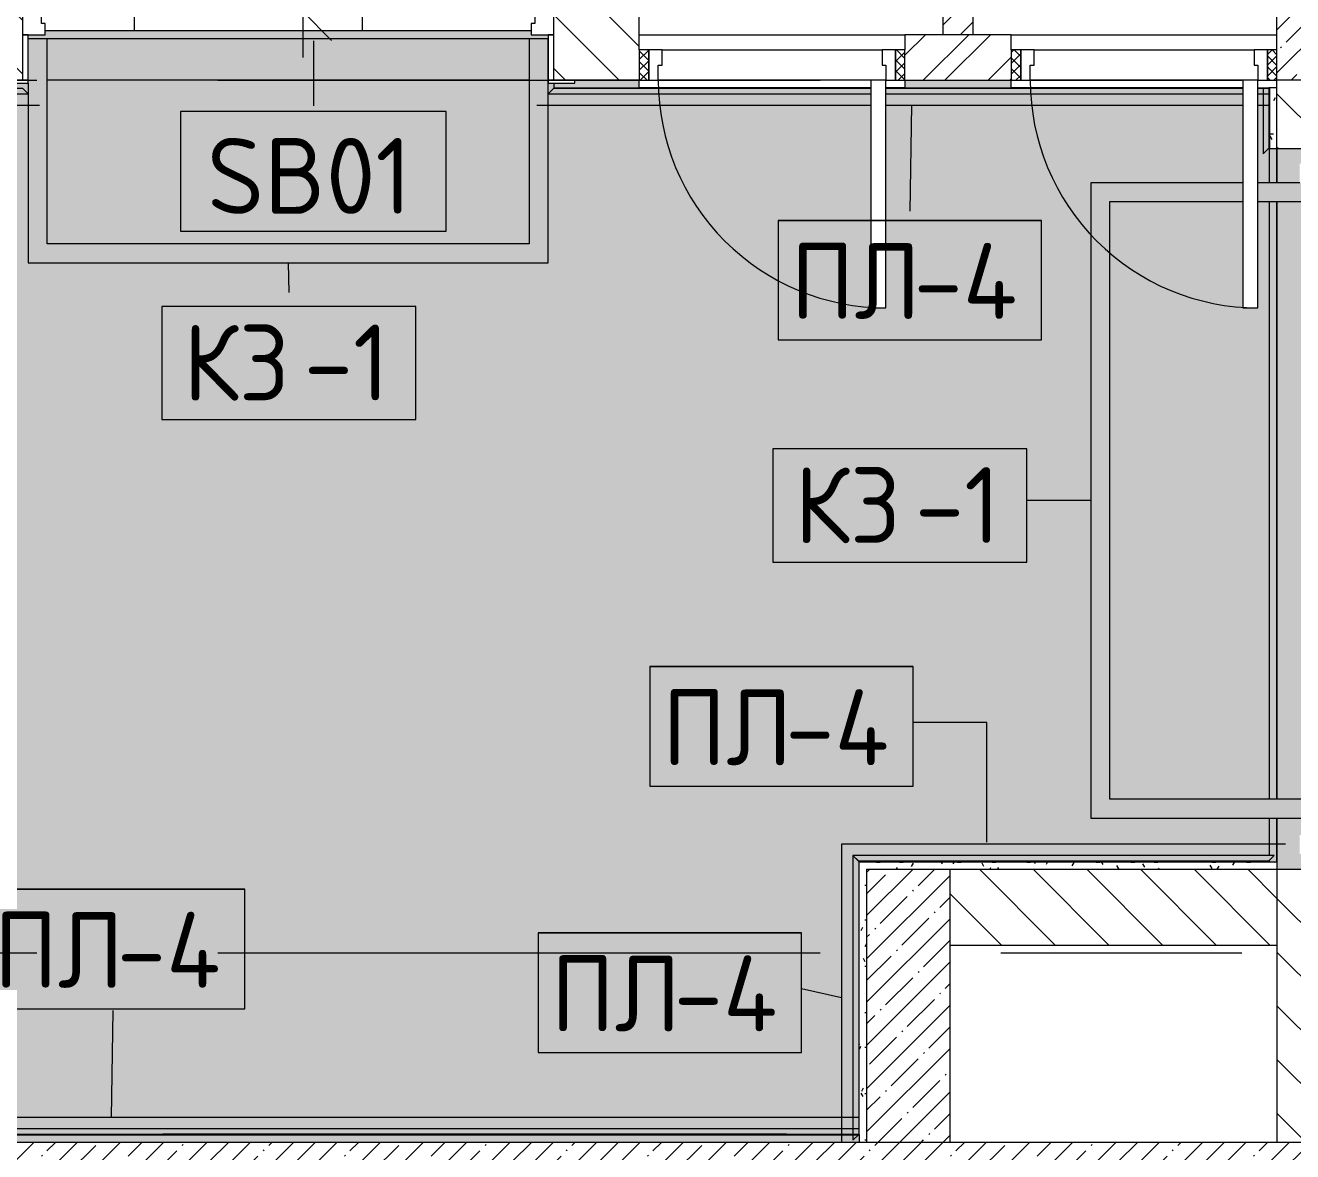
# Model space of a CAD drawing. Header units: millimetres. Extents: x 81773 to 282675, y -8553 to 29000.
# Drawn here: x 95202 to 98541, y 10576 to 13545 of the extents above; entities that cross this region are included whole.
import ezdxf

# ---------------------------------------------------------------- set-up
doc = ezdxf.new("R2010")
doc.units = ezdxf.units.MM
doc.linetypes.add('Осевая', pattern=[3175, 635, -476.25, 1587.5, -476.25])
for name, color, linetype, lineweight in [('A-ANNO-DIMS', 7, 'Continuous', 9), ('A-ANNO-DIMS-100', 7, 'Continuous', 9), ('A-DOOR', 7, 'Continuous', 9), ('A-DOOR-1', 7, 'Continuous', 13), ('A-DOOR-FRAM', 7, 'Continuous', 13), ('A-DOOR-FRAM-1', 7, 'Continuous', 9), ('A-FLOR-HRAL-IDEN', 7, 'Continuous', 9), ('A-FLOR-IDEN', 7, 'Continuous', 9), ('A-FLOR-PATT', 7, 'Continuous', 9), ('A-GENM-IDEN', 7, 'Continuous', 9), ('A-WALL', 7, 'Continuous', 9), ('I-WALL', 7, 'Continuous', 9), ('Ограждение', 7, 'Continuous', 9), ('Оси-2', 7, 'Осевая', 9), ('Поручни', 7, 'Continuous', 9)]:
    doc.layers.add(name, color=color, linetype=linetype, lineweight=lineweight)
for name, color, linetype, lineweight, true_color in [('A-FLOR-1', 7, 'Continuous', 9, 0x787878), ('A-GENM-2', 5, 'Continuous', 9, 0x0000ff), ('A-WALL-1', 9, 'Continuous', 9, 0x808080), ('A-WALL-FNSH-1', 9, 'Continuous', 9, 0x808080), ('I-WALL-2', 9, 'Continuous', 9, 0x808080)]:
    doc.layers.add(name, color=color, linetype=linetype, lineweight=lineweight, true_color=true_color)
doc.styles.add('GOST Common_1', font='GOST_Common.ttf', dxfattribs={"height": 200})
doc.styles.add('ISOCPEUR', font='isocpeur.ttf', dxfattribs={"width": 0.9, "height": 250})
doc.dimstyles.new('ISO-2_5_0_9К_БОЛЬШОЙ_округление', dxfattribs={"dimscale": 304.8, "dimtxt": 248.995294, "dimasz": 0.492126, "dimexe": 0.393701, "dimexo": 0, "dimgap": 0, "dimtad": 1, "dimdec": 0, "dimrnd": 10, "dimzin": 0, "dimdsep": 46, "dimtxsty": 'ISOCPEUR', "dimblk1": 'OBLIQUE', "dimblk2": 'OBLIQUE', "dimsah": 1, "dimcen": 0.09, "dimdle": 0.393701, "dimazin": 0, "dimtfac": 1, "dimtdec": 4, "dimtix": 1, "dimtmove": 0, "dimatfit": 3, "dimfxl": 1, "dimtvp": 1, "dimtolj": 1, "dimtzin": 0, "dimarcsym": 2})
pattern_1 = [(45, (0, 0), (-57.024626, 57.024626), []), (45, (57.025, 0), (-57.024626, 57.024626), [100.806, -20.161, 3.353, -16.808])]
pattern_2 = [(135, (0, 0), (-70.71068, -70.71068), [])]
pattern_3 = [(0, (0, 0), (121.92, 30.48), [10.058, -81.382, 10.058, -81.382, -487.68]), (0, (0, 0), (121.92, 30.48), [-182.88, 10.058, -172.822, 10.058, -81.382, -213.36]), (0, (0, 0), (121.92, 30.48), [-457.2, 10.058, -50.902, 10.058, -142.342]), (120, (45.72, 15.24), (-87.356454, 90.345817), [10.058, -81.382, 10.058, -81.382, -487.68]), (120, (45.72, 15.24), (-87.356454, 90.345817), [-182.88, 10.058, -172.822, 10.058, -81.382, -213.36]), (120, (45.72, 15.24), (-87.356454, 90.345817), [-457.2, 10.058, -50.902, 10.058, -142.342]), (240, (60.96, 76.2), (-34.563546, -120.825817), [10.058, -81.382, 10.058, -81.382, -487.68]), (240, (60.96, 76.2), (-34.563546, -120.825817), [-182.88, 10.058, -172.822, 10.058, -81.382, -213.36]), (240, (60.96, 76.2), (-34.563546, -120.825817), [-457.2, 10.058, -50.902, 10.058, -142.342])]

# ---------------------------------------------------------------- blocks, each defined once
blk = doc.blocks.new('110_Дверь_СКБ_2Ст - Д-3а 1450x2100h_Лестничная клетка из коридора-32352288-План раскладки напольных покрытий 3 этажа в осях 23-33')
at = {"layer": 'A-DOOR'}
for centre, radius, start, end in [((-637.5, 100), 900, 20.5575, 90), ((662.5, 100), 400, 90, 180), ((-637.5, 100), 900, 0, 16.207)]:
    blk.add_arc(centre, radius, start, end, dxfattribs=at)
at = {"layer": 'A-DOOR-1'}
for p, q in [((-637.5, 1000), (-637.5, 100)), ((-587.5, 1000), (-637.5, 1000)), ((-587.5, 100), (-587.5, 1000)), ((662.5, 500), (612.5, 500)), ((612.5, 500), (612.5, 100)), ((662.5, 100), (662.5, 500)), ((-637.5, 100), (-587.5, 100)), ((612.5, 100), (662.5, 100))]:
    blk.add_line(p, q, dxfattribs=at)
at = {"layer": 'A-DOOR-FRAM'}
for p, q in [((-672.5, 108), (-742.5, 108)), ((-742.5, 108), (-742.5, 100)), ((-672.5, 100), (-672.5, 108)), ((767.5, 108), (697.5, 108)), ((697.5, 108), (697.5, 100)), ((767.5, 100), (767.5, 108)), ((-742.5, 100), (-672.5, 100)), ((-637.5, 100), (-687.5, 100)), ((-687.5, 100), (-687.5, 20)), ((-637.5, 50), (-637.5, 100)), ((662.5, 100), (662.5, 50)), ((712.5, 100), (662.5, 100)), ((697.5, 100), (767.5, 100)), ((712.5, 20), (712.5, 100)), ((-627.5, 50), (-637.5, 50)), ((-627.5, 20), (-627.5, 50)), ((662.5, 50), (652.5, 50)), ((652.5, 50), (652.5, 20)), ((-687.5, 20), (-627.5, 20)), ((-672.5, 20), (-687.5, 20)), ((-687.5, 20), (-687.5, -100)), ((-672.5, -100), (-672.5, 20)), ((652.5, 20), (712.5, 20)), ((712.5, 20), (697.5, 20)), ((697.5, 20), (697.5, -100)), ((712.5, -100), (712.5, 20)), ((-672.5, -100), (-742.5, -100)), ((-742.5, -100), (-742.5, -108)), ((-687.5, -100), (-672.5, -100)), ((-672.5, -108), (-672.5, -100)), ((697.5, -100), (712.5, -100)), ((767.5, -100), (697.5, -100)), ((697.5, -100), (697.5, -108)), ((767.5, -108), (767.5, -100)), ((-742.5, -108), (-672.5, -108)), ((697.5, -108), (767.5, -108))]:
    blk.add_line(p, q, dxfattribs=at)
blk = doc.blocks.new('110_Дверь_СКБ_1Ст - д-18 700x2100h_Технический шкаф ЭОМ и СС-V23-План раскладки напольных покрытий 3 этажа в осях 23-33')
at = {"layer": 'A-DOOR'}
h = blk.add_hatch(dxfattribs=at)
h.set_pattern_fill('FP_23', color=256, style=0, pattern_type=2)
h.set_pattern_definition([(135, (1951.41, 124.685), (-14.14214, -14.14214), []), (225, (1951.41, 124.685), (14.14214, -14.14214), [])])
h.paths.add_polyline_path([(362.5, 60), (337.5, 60), (337.5, -20), (362.5, -20)])
at = {"layer": 'A-DOOR-FRAM-1'}
h = blk.add_hatch(dxfattribs=at)
h.set_pattern_fill('FP_24', color=256, style=0, pattern_type=2)
h.set_pattern_definition([(45, (-171.384, 124.685), (-14.1421, 14.1421), []), (135, (-171.384, 124.685), (-14.1421, -14.1421), [])])
h.paths.add_polyline_path([(-312.5, 60), (-337.5, 60), (-337.5, -20), (-312.5, -20)])
at = {"layer": 'A-DOOR'}
blk.add_arc((-287.5, 60), 600, 360, 90, dxfattribs=at)
at = {"layer": 'A-DOOR-1'}
for p, q in [((-287.5, 660), (-287.5, 60)), ((-247.5, 660), (-287.5, 660)), ((-247.5, 60), (-247.5, 660)), ((-287.5, 60), (-247.5, 60))]:
    blk.add_line(p, q, dxfattribs=at)
at = {"layer": 'A-DOOR-FRAM'}
for p, q in [((-312.5, 60), (-337.5, 60)), ((-337.5, 60), (-337.5, -20)), ((-287.5, 60), (-312.5, 60)), ((-312.5, 60), (-312.5, -20)), ((-312.5, -20), (-312.5, 60)), ((-287.5, 20), (-287.5, 60)), ((312.5, 60), (312.5, 20)), ((337.5, 60), (312.5, 60)), ((337.5, -20), (337.5, 60)), ((362.5, 60), (337.5, 60)), ((337.5, 60), (337.5, -20)), ((362.5, -20), (362.5, 60)), ((-277.5, 20), (-287.5, 20)), ((-277.5, -20), (-277.5, 20)), ((312.5, 20), (302.5, 20)), ((302.5, 20), (302.5, -20)), ((-337.5, -20), (-312.5, -20)), ((-312.5, -20), (-277.5, -20)), ((302.5, -20), (337.5, -20)), ((337.5, -20), (362.5, -20))]:
    blk.add_line(p, q, dxfattribs=at)
at = {"layer": 'A-DOOR-FRAM-1'}
for p, q in [((-247.5, 60), (312.5, 60)), ((302.5, -20), (-277.5, -20))]:
    blk.add_line(p, q, dxfattribs=at)
blk = doc.blocks.new('Плинтус - Плинтус светлый _сад_-33488247-План раскладки напольных покрытий 3 этажа в осях 23-33')
at = {"layer": 'A-GENM-2'}
blk.add_hatch(color=256, dxfattribs=at).paths.add_polyline_path([(238.8, -15), (755, -15), (740, 0), (0, 0), (-15, -15)])
for p, q in [((0, 0), (-15, -15)), ((-15, -15), (755, -15)), ((0, 0), (740, 0)), ((755, -15), (740, 0)), ((-15.3, -45), (785, -45))]:
    blk.add_line(p, q, dxfattribs=at)
blk = doc.blocks.new('Плинтус - Плинтус светлый _сад_-33488243-План раскладки напольных покрытий 3 этажа в осях 23-33')
at = {"layer": 'A-GENM-2'}
h = blk.add_hatch(color=256, dxfattribs=at)
h.paths.add_polyline_path([(1815, -15), (1815, 0), (875, 0), (875, -15), (1281.9, -15)])
h.paths.add_polyline_path([(1885, -15), (1884, 0), (1855, 0), (1855, -15)])
h.paths.add_polyline_path([(-15, -15), (835, -15), (835, 0), (0, 0)])
for p, q in [((0, 0), (-15, -15)), ((-15, -15), (835, -15)), ((0, 0), (835, 0)), ((875, 0), (1815, 0)), ((875, -15), (1815, -15)), ((1855, 0), (1884, 0)), ((1855, -15), (1885, -15)), ((-45, -45), (835, -45)), ((875, -45), (1815, -45)), ((1855, -45), (1885, -45))]:
    blk.add_line(p, q, dxfattribs=at)
blk = doc.blocks.new('Плинтус - Плинтус светлый _сад_-33488245-План раскладки напольных покрытий 3 этажа в осях 23-33')
at = {"layer": 'A-GENM-2'}
blk.add_hatch(color=256, dxfattribs=at).paths.add_polyline_path([(172.8, -15), (157.8, 0), (-1, -1), (-1, -15)])
for p, q in [((-1, -15), (172.8, -15)), ((0, 0), (157.8, 0)), ((172.8, -15), (157.8, 0))]:
    blk.add_line(p, q, dxfattribs=at)
blk = doc.blocks.new('Плинтус - Плинтус светлый _сад_-33412401-План раскладки напольных покрытий 3 этажа в осях 23-33')
at = {"layer": 'A-GENM-2'}
blk.add_hatch(color=256, dxfattribs=at).paths.add_polyline_path([(735, -15), (720, 0), (0, 0), (-15, -15), (434.2, -15)])
for p, q in [((0, 0), (-15, -15)), ((-15, -15), (735, -15)), ((0, 0), (720, 0)), ((735, -15), (720, 0)), ((-45, -45), (741, -45))]:
    blk.add_line(p, q, dxfattribs=at)
blk = doc.blocks.new('Плинтус - Плинтус светлый _сад_-33488238-План раскладки напольных покрытий 3 этажа в осях 23-33')
at = {"layer": 'A-GENM-2'}
blk.add_hatch(color=256, dxfattribs=at).paths.add_polyline_path([(0, 0), (-1, -1), (-1, -15), (3953, -15), (3938, 0), (157.7, 0)])
for p, q in [((-1, -15), (3953, -15)), ((0, 0), (3938, 0)), ((3953, -15), (3938, 0)), ((-1, -45), (3983, -45))]:
    blk.add_line(p, q, dxfattribs=at)
blk = doc.blocks.new('Ограждение - Ограждение-32882318-План раскладки напольных покрытий 3 этажа в осях 23-33')
at = {"layer": 'Ограждение'}
blk.add_hatch(color=256, dxfattribs=at).paths.add_polyline_path([(96580, 13510), (96580, 13520), (96535, 13520), (96535, 13530), (95255, 13530), (95255, 13520), (95210, 13520), (95210, 13510), (96545, 13510)])
at = {"layer": 'Поручни'}
for p, q in [((96535, 13530), (95255, 13530)), ((95210, 13510), (96580, 13510))]:
    blk.add_line(p, q, dxfattribs=at)
blk = doc.blocks.new('Плинтус - Плинтус светлый _сад_-33488241-План раскладки напольных покрытий 3 этажа в осях 23-33')
at = {"layer": 'A-GENM-2'}
blk.add_hatch(color=256, dxfattribs=at).paths.add_polyline_path([(0, 0), (-15, -15), (1095, -15), (1080, 0)])
for p, q in [((0, 0), (-15, -15)), ((-15, -15), (1095, -15)), ((0, 0), (1080, 0)), ((1095, -15), (1080, 0)), ((-45, -45), (1125, -45))]:
    blk.add_line(p, q, dxfattribs=at)
blk = doc.blocks.new('DIMBLOCK17-План раскладки напольных покрытий 3 этажа в осях 23-33')
at = {"layer": 'A-ANNO-DIMS-100', "lineweight": 20}
for p, q in [((95934.4, 14180), (95859.4, 14255)), ((95934.4, 14180), (96009.4, 14105)), ((95934.4, 13580), (95859.4, 13655)), ((95934.4, 13580), (96009.4, 13505))]:
    blk.add_line(p, q, dxfattribs=at)
at = {"layer": 'A-ANNO-DIMS-100'}
for p, q in [((95828.3, 14180), (96054.4, 14180)), ((95934.4, 14180), (95828.3, 14180)), ((95934.4, 13460), (95934.4, 14180)), ((95828.3, 13580), (96054.4, 13580)), ((95934.4, 13580), (95828.3, 13580))]:
    blk.add_line(p, q, dxfattribs=at)
at = {"layer": 'A-ANNO-DIMS-100', "color": 0, "insert": (95607.8, 13643), "char_height": 250, "width": 568.858, "attachment_point": 1, "rotation": 90, "line_spacing_factor": 1.149209, "style": 'ISOCPEUR'}
blk.add_mtext('600', dxfattribs=at)
blk = doc.blocks.new('_Oblique')
at = {"color": 0, "linetype": 'ByBlock', "lineweight": -2}
blk.add_line((-0.5, -0.5), (0.5, 0.5), dxfattribs=at)
blk = doc.blocks.new('Mark Reiling - Mark Reiling-26174330-План раскладки напольных покрытий 3 этажа в осях 23-33')
at = {"layer": 'A-GENM-IDEN'}
for p, q in [((-3.47, 1.49), (-3.47, -1.663)), ((-3.47, 1.49), (3.47, 1.49)), ((3.47, 1.49), (-3.47, 1.49)), ((-3.47, 1.49), (-3.47, -1.663)), ((3.47, -1.663), (3.47, 1.49)), ((3.47, -1.663), (3.47, 1.49)), ((-3.47, -1.663), (3.47, -1.663)), ((-3.47, -1.663), (3.47, -1.663))]:
    blk.add_line(p, q, dxfattribs=at)
blk = doc.blocks.new('М_перекрытий_ЭП - Типоразмер-25383776-План раскладки напольных покрытий 3 этажа в осях 23-33')
at = {"layer": 'A-FLOR-IDEN'}
for p, q in [((3.352, 1.578), (-3.336, 1.578)), ((-3.336, 1.578), (-3.336, -1.406)), ((3.352, -1.406), (3.352, 1.578)), ((-3.336, -1.406), (3.352, -1.406))]:
    blk.add_line(p, q, dxfattribs=at)
blk = doc.blocks.new('М_ограждение1 - Типоразмер-32868623-План раскладки напольных покрытий 3 этажа в осях 23-33')
at = {"layer": 'A-FLOR-HRAL-IDEN'}
for p, q in [((3.352, 1.797), (-3.648, 1.797)), ((-3.648, 1.797), (-3.648, -1.359)), ((3.352, -1.359), (3.352, 1.797)), ((-3.648, -1.359), (3.352, -1.359))]:
    blk.add_line(p, q, dxfattribs=at)

msp = doc.modelspace()

# ---------------------------------------------------------------- hatches: boundary and pattern name
at = {"layer": 'A-FLOR-PATT'}
h = msp.add_hatch(dxfattribs=at)
h.set_pattern_fill('FP_40', color=256, style=0, pattern_type=2)
h.set_pattern_definition([(0, (96690, 14780), (0, 600), []), (90, (96690, 14780), (-600, 4e-14), [])])
h.paths.add_polyline_path([(96477.6, 13530), (96535, 13530), (96535, 13550), (96545, 13550), (96545, 13598.4), (96477.6, 13598.4), (96477.6, 13895.6), (96422.2, 13877), (96369, 13846.2), (96327, 13810.2), (96290.6, 13764.5), (96263.7, 13712.6), (96247.1, 13656.6), (96241.5, 13598.4), (96151.5, 13598.4), (96145.5, 13702.2), (96126.2, 13809.5), (96111.4, 13859.8), (96090, 13780), (96053.8, 13915.2), (96093.6, 13915.2), (96057.6, 13999.8), (96006.3, 14090.1), (95944.9, 14174), (95874.3, 14250.2), (95795.5, 14317.9), (95709.4, 14376.1), (95617.2, 14424), (95520.1, 14461.1), (95419.4, 14486.7), (95316.5, 14500.7), (95316.5, 13598.4), (95245, 13598.4), (95245, 13550), (95255, 13550), (95255, 13530), (96474.7, 13530)])
h.paths.add_polyline_path([(95210, 13600), (95226.5, 13600), (95226.5, 14593.2), (95331.2, 14589.8), (95435, 14575.4), (95536.7, 14550.2), (95635.2, 14514.4), (95729.4, 14468.4), (95818.2, 14412.8), (95900.7, 14348.1), (95975.9, 14275.2), (96043, 14194.7), (96101.3, 14107.6), (96150.1, 14014.9), (96188.9, 13917.6), (96217.2, 13816.7), (96263.7, 13873.6), (96310.9, 13915.5), (96371.4, 13952.3), (96432.5, 13976.6), (96495, 13990.6), (96495, 14000), (96545, 14000), (96545, 13992.1), (96567.6, 13992.9), (96567.6, 13600), (96580, 13600), (96580, 13608), (96595, 13608), (96595, 13620), (96720, 13621), (96720, 14140), (98480, 14141), (98479, 15590), (94820, 15589), (94821, 13620), (95195, 13620), (95195, 13608), (95210, 13608)])
h.paths.add_polyline_path([(94821, 13621), (94821.3, 15589), (98479, 15587.9), (98479, 14141), (96719, 14140), (96719, 13621), (96619, 13621), (96619, 13636), (96704, 13636), (96704, 14156), (98464, 14156), (98464, 15574), (94836, 15574), (94836, 13636), (95161, 13636), (95161, 13621), (94821.1, 13621)])
h.paths.add_polyline_path([(96354.8, 14143.8), (96354.8, 14216.2), (96490, 14180), (96477.6, 14176.7)])
h.paths.add_polyline_path([(95825.2, 14143.8), (95690, 14180), (95825.2, 14216.2)])
h.paths.add_polyline_path([(96090, 14444.8), (96053.8, 14444.8), (96090, 14580), (96126.2, 14444.8)])
h = msp.add_hatch(color=256, dxfattribs=at)
h.paths.add_polyline_path([(121174, 10840), (121189, 10825), (121190, 10825), (121202, 10825), (121202, 10840), (121189, 10840)])
h.paths.add_polyline_path([(89198.7, 10420), (89199, 10420), (89199, 10600), (89203.5, 10600), (89203.5, 10620), (89360, 10620), (89360, 10600), (89930, 10600), (89930, 10608), (90000, 10608), (90000, 10600), (90015, 10600), (90015, 11594.8), (90119.7, 11591.4), (90223.5, 11577), (90325.2, 11551.7), (90423.7, 11515.9), (90517.9, 11470), (90606.7, 11414.4), (90689.2, 11349.7), (90764.4, 11276.7), (90831.5, 11196.3), (90889.8, 11109.2), (90938.6, 11016.5), (90977.4, 10919.1), (91005.8, 10818.2), (91052.2, 10875.2), (91099.4, 10917), (91159.9, 10953.8), (91221, 10978.2), (91285, 10992.2), (91285, 11000), (91335, 11000), (91335, 10993.7), (91356.2, 10994.4), (91356.2, 10600), (91370, 10600), (91370, 10608), (91440, 10608), (91440, 10600), (92480, 10600), (92480, 10608), (92510, 10608), (92510, 10610), (93460, 10610), (93460, 10608), (93490, 10608), (93490, 10600), (97399, 10600), (97398, 10621), (97383, 10606), (97383, 10621), (93460, 10621), (93445, 10636), (97383, 10636), (97383, 11356), (98492.9, 11356), (98477.9, 11341), (97398, 11340), (97399, 11340), (98500, 11340), (98500, 11320), (98563, 11320), (98563, 11360), (98560, 11360), (98560, 11410), (98600, 11410), (98600, 11360), (98620, 11360), (98620, 11370), (98720, 11370), (98721, 11356), (100845, 11356), (100845, 10636), (103660, 10636), (103645, 10621), (103645, 10620), (103645, 10608), (103685, 10608), (103685, 10600), (103697.2, 10600), (103697.2, 10994.4), (103770, 10991.2), (103832.4, 10978.2), (103895.8, 10952.9), (103954, 10917), (104005.1, 10871.7), (104047.6, 10818.2), (104076, 10919.1), (104114.8, 11016.5), (104163.6, 11109.2), (104221.9, 11196.3), (104289, 11276.7), (104364.2, 11349.7), (104446.7, 11414.4), (104535.5, 11470), (104629.7, 11515.9), (104728.2, 11551.7), (104829.9, 11577), (104933.7, 11591.4), (105038.4, 11594.8), (105038.4, 10600), (105055, 10600), (105055, 10608), (105095, 10608), (105095, 10620), (107705, 10620), (107705, 10608), (107720, 10608), (107720, 10600), (107732.2, 10600), (107732.2, 10994.4), (107755, 10994.4), (107755, 11000), (107805, 11000), (107805, 10991.2), (107867.4, 10978.2), (107930.8, 10952.9), (107989, 10917), (108040.1, 10871.7), (108082.6, 10818.2), (108111, 10919.1), (108149.8, 11016.5), (108198.6, 11109.2), (108256.9, 11196.3), (108324, 11276.7), (108399.2, 11349.7), (108481.7, 11414.4), (108570.5, 11470), (108664.7, 11515.9), (108763.2, 11551.7), (108864.9, 11577), (108968.7, 11591.4), (109073.4, 11594.8), (109073.4, 10600), (109090, 10600), (109090, 10608), (109105, 10608), (109105, 10620), (110230, 10620), (110230, 10618), (111180, 10618), (111180, 10620), (111180, 10621), (111165, 10636), (121174, 10636), (121174, 10840), (120610, 10840), (120610, 12197.6), (121210, 12197.6), (121210, 12147.6), (120660, 12147.6), (120660, 10890), (121210, 10890), (121210, 10840), (121350, 10840), (121350, 10885), (121380, 10885), (121380, 10875), (121420.3, 10875), (121420.3, 12175), (121380, 12175), (121380, 12165), (121350, 12165), (121350, 12210), (121202, 12210), (121202, 12225), (121190, 12225), (121189, 12225), (121174, 12210), (121174, 12414), (120344, 12414), (120344, 13364), (118915.4, 13364), (118930.4, 13379), (118930.4, 13380), (118930.4, 13392), (118890.4, 13392), (118890.4, 13400), (118872.4, 13400), (118872.4, 13005.6), (118804.2, 13007.8), (118737.3, 13021.8), (118673.8, 13047.1), (118615.7, 13083), (118564.6, 13128.3), (118522, 13181.8), (118493.7, 13080.9), (118454.9, 12983.5), (118406.1, 12890.8), (118347.8, 12803.7), (118280.7, 12723.3), (118205.5, 12650.3), (118123, 12585.6), (118034.2, 12530), (117940, 12484.1), (117841.5, 12448.3), (117739.8, 12423), (117636, 12408.6), (117531.3, 12405.2), (117531.3, 13400), (117520.4, 13400), (117520.4, 13392), (117480.4, 13392), (117480.4, 13380), (109770, 13380), (109770, 13392), (109730, 13392), (109730, 13400), (109715.4, 13400), (109715.4, 12405.2), (109610.7, 12408.6), (109506.9, 12423), (109405.2, 12448.3), (109306.7, 12484.1), (109212.5, 12530), (109123.7, 12585.6), (109041.2, 12650.3), (108966, 12723.3), (108898.9, 12803.7), (108840.6, 12890.8), (108791.8, 12983.5), (108753, 13080.9), (108724.6, 13181.8), (108678.2, 13124.8), (108631, 13083), (108570.5, 13046.2), (108509.4, 13021.8), (108442.5, 13007.8), (108374.2, 13005.6), (108374.2, 13400), (108360, 13400), (108360, 13392), (108320, 13392), (108320, 13380), (103000, 13380), (103000, 13392), (102960, 13392), (102960, 13400), (102945.4, 13400), (102945.4, 12405.2), (102840.7, 12408.6), (102736.9, 12423), (102635.2, 12448.3), (102536.7, 12484.1), (102442.5, 12530), (102353.7, 12585.6), (102271.2, 12650.3), (102196, 12723.3), (102128.9, 12803.7), (102070.6, 12890.8), (102021.8, 12983.5), (101983, 13080.9), (101954.6, 13181.8), (101908.2, 13124.8), (101861, 13083), (101800.5, 13046.2), (101739.4, 13021.8), (101672.5, 13007.8), (101604.2, 13005.6), (101604.2, 13400), (101590, 13400), (101590, 13392), (101550, 13392), (101550, 13380), (100600, 13380), (100600, 13392), (100560, 13392), (100560, 13540), (100540, 13540), (100540, 13580), (100550, 13580), (100550, 13590.2), (99700, 13590.2), (99700, 13580), (99710, 13580), (99710, 13540), (99690, 13540), (99690, 13392), (99650, 13392), (99650, 13380), (99650, 13379), (99665, 13364), (98736, 13364), (98736, 13206.2), (98721, 13221.2), (98720, 13170), (99504.1, 13170), (99502.5, 13063.3), (99488.4, 12957.4), (99461.9, 12854), (99423.4, 12754.5), (99373.4, 12660.1), (99312.7, 12572.3), (99242.1, 12492.2), (99162.5, 12421.1), (99075.1, 12359.8), (98977.8, 12307.9), (98881.8, 12270), (98981.1, 12230.6), (99075.1, 12179.8), (99153.9, 12125.7), (99231.8, 12058), (99301.4, 11981.9), (99363.3, 11896), (99412.5, 11808.6), (99452.6, 11713.5), (99481.6, 11614.6), (99499.1, 11513), (99505, 11410), (98676, 11410), (98676, 11455), (98010, 11455), (98010, 13130), (98410, 13130), (98410, 13364), (97470, 13364), (97470, 12800), (97430, 12800), (97430, 13364), (96580, 13364), (96595, 13379), (96595, 13380), (96595, 13392), (96580, 13392), (96579.9, 12918.4), (95209.9, 12918.4), (95209.9, 13364), (94440, 13364), (94455, 13379), (95195, 13379), (95209.9, 13364.1), (95209.9, 13392), (95195, 13392), (95195, 13380), (94455, 13380), (94455, 13392), (94440, 13392), (94439.7, 13540), (94395, 13540), (94395, 13570), (94405, 13570), (94405, 13610), (93105, 13610), (93105, 13570), (93115, 13570), (93115, 13540), (93119.7, 13539.6), (93119.7, 12989.6), (94389.7, 12989.6), (94389.7, 13539.6), (94439.7, 13539.6), (94439.7, 12939.6), (93069.7, 12939.6), (93069.7, 13364), (92237.5, 13364), (92233.6, 13296.3), (92216.3, 13195.9), (92187.8, 13098.2), (92147.3, 13002.7), (92098.4, 12915.7), (92038.8, 12833.2), (91970.2, 12758), (91893.5, 12691.1), (91809.7, 12633.3), (91719.8, 12585.4), (91625.1, 12548), (91526.8, 12521.7), (91426.2, 12506.6), (91324.4, 12503.1), (91324.4, 13392), (91300, 13392), (91300, 13380), (90400, 13380), (90400, 13392), (90389, 13391), (90383.6, 13296.3), (90366.3, 13195.9), (90337.8, 13098.2), (90298.3, 13004.4), (90248.4, 12915.7), (90188.8, 12833.2), (90120.2, 12758), (90043.5, 12691.1), (89959.7, 12633.3), (89869.8, 12585.4), (89775.1, 12548), (89676.8, 12521.7), (89576.2, 12506.6), (89474.4, 12503.1), (89474.4, 13392), (89450, 13392), (89450, 13380), (89450, 13379), (89465, 13364), (87590, 13364), (87590, 12800), (87550, 12800), (87550, 13364), (86708.4, 13364), (86708.4, 12800), (86668.4, 12800), (86668.4, 13364), (86052.9, 13364), (86049.2, 13298.4), (86031.9, 13198.1), (86003.4, 13100.4), (85963.9, 13006.5), (85914, 12917.8), (85854.4, 12835.3), (85781.1, 12756.1), (85709, 12693.2), (85625.2, 12635.4), (85535.4, 12587.5), (85440.7, 12550.2), (85342.4, 12523.8), (85241.7, 12508.7), (85140, 12505.2), (85140, 13364), (85006, 13364), (85006, 10424), (84991, 10439), (84990, 10620), (84970.7, 10620), (84970.7, 10420), (89183.7, 10420), (89183.7, 10622.3), (89170, 10636), (89183.7, 10636), (89183.7, 10642.8), (89190.5, 10636), (90000, 10636), (89985, 10621), (89198.7, 10621), (89198.7, 10427.8), (89190.9, 10420)])
h.paths.add_polyline_path([(91266.2, 10600), (91266.2, 10897.1), (91210.8, 10878.6), (91157.6, 10847.7), (91115.5, 10811.8), (91079.2, 10766), (91052.2, 10714.2), (91035.6, 10658.2), (91030, 10600), (91192.4, 10600)])
h.paths.add_polyline_path([(90237.5, 10600), (90940, 10600), (90934, 10703.7), (90916.2, 10806.1), (90886.4, 10906.8), (90846.1, 11001.4), (90794.8, 11091.7), (90733.4, 11175.5), (90662.8, 11251.8), (90584, 11319.5), (90497.9, 11377.6), (90405.7, 11425.6), (90308.7, 11462.6), (90208, 11488.3), (90105, 11502.3), (90105, 10600)])
h.paths.add_polyline_path([(108983.4, 10600), (108983.4, 11502.3), (108880.4, 11488.3), (108779.8, 11462.6), (108682.7, 11425.6), (108590.5, 11377.6), (108504.4, 11319.5), (108425.6, 11251.8), (108355, 11175.5), (108293.6, 11091.7), (108242.3, 11001.4), (108201.6, 10905.7), (108172.2, 10806.1), (108154.4, 10703.7), (108148.4, 10600), (108699.5, 10600)])
h.paths.add_polyline_path([(107972.9, 10600), (108058.4, 10600), (108052.8, 10658.2), (108036.2, 10714.2), (108009.3, 10766), (107972.9, 10811.8), (107928.5, 10849.7), (107877.6, 10878.6), (107822.2, 10897.1), (107822.2, 10600), (107940.5, 10600)])
h.paths.add_polyline_path([(104879.8, 10600), (104948.4, 10600), (104948.4, 11502.3), (104845.4, 11488.3), (104744.8, 11462.6), (104647.7, 11425.6), (104555.5, 11377.6), (104469.4, 11319.5), (104390.6, 11251.8), (104320, 11175.5), (104258.6, 11091.7), (104207.3, 11001.4), (104166.6, 10905.7), (104137.2, 10806.1), (104119.4, 10703.7), (104113.4, 10600), (104243.1, 10600)])
h.paths.add_polyline_path([(104017.8, 10600), (104023.4, 10600), (104017.8, 10658.2), (104001.2, 10714.2), (103974.3, 10766), (103937.9, 10811.8), (103893.5, 10849.7), (103842.6, 10878.6), (103787.2, 10897.1), (103787.2, 10600), (104001.2, 10600)])
h.paths.add_polyline_path([(100829, 10620), (100830, 10621), (100829, 10621)])
h.paths.add_polyline_path([(110230, 10621), (109105, 10621), (109090, 10636), (110245, 10636)])
h.paths.add_polyline_path([(107426.3, 10621), (105095, 10621), (105080, 10636), (107695, 10636), (107680, 10621)])
h.paths.add_polyline_path([(91930, 10621), (91385, 10621), (91370, 10636), (92524, 10635), (92510, 10621), (91950, 10621)])
h.paths.add_polyline_path([(100829, 10636), (100830, 10636), (100829, 11341), (100829, 11340), (100829, 10906.8)])
h.paths.add_polyline_path([(98580, 11320), (98620, 11320), (98620, 11330), (98580, 11330)])
h.paths.add_polyline_path([(98676, 11500), (99410, 11500), (99392.7, 11599.3), (99363.3, 11695.8), (99322.1, 11787.8), (99269.9, 11874.1), (99207.5, 11953.3), (99135.8, 12024.2), (99055.8, 12085.6), (98968.9, 12136.7), (98876.3, 12176.7), (98774.6, 12205.8), (98680, 12221.1), (98680, 12318.9), (98779.5, 12335.3), (98866.8, 12359.9), (98955.3, 12396.5), (99038.9, 12443.3), (99116.4, 12499.5), (99186.8, 12564.4), (99249.1, 12637.2), (99302.5, 12716.8), (99346.1, 12802), (99379.4, 12891.8), (99402, 12984.9), (99413.5, 13080), (98450, 13080), (98450, 12800), (98410, 12800), (98410, 13080), (98060, 13080), (98060, 11505), (98676, 11505)])
h.paths.add_polyline_path([(121190, 12428), (121189, 12430), (121189, 12429)])
h.paths.add_polyline_path([(120360.5, 12429), (120360, 12430), (120360.5, 12429)])
h.paths.add_polyline_path([(109625.4, 12497.7), (109625.4, 13400), (108790.4, 13400), (108796.4, 13296.3), (108814.2, 13193.9), (108843.6, 13094.3), (108884.3, 12998.6), (108935.6, 12908.3), (108997, 12824.5), (109067.6, 12748.2), (109146.4, 12680.5), (109232.5, 12622.4), (109324.7, 12574.4), (109421.7, 12537.4), (109522.4, 12511.7), (109610.7, 12499.7)])
h.paths.add_polyline_path([(117621.3, 12497.7), (117724.3, 12511.7), (117824.9, 12537.4), (117922, 12574.4), (118014.2, 12622.4), (118100.3, 12680.5), (118179.1, 12748.2), (118249.7, 12824.5), (118311.1, 12908.3), (118362.4, 12998.6), (118405.6, 13102.9), (118432.7, 13195), (118450.3, 13296.3), (118456.3, 13400), (117621.3, 13400), (117621.3, 12511.7)])
h.paths.add_polyline_path([(102855.4, 12497.7), (102855.4, 13400), (102020.4, 13400), (102026.4, 13296.3), (102044.2, 13193.9), (102073.6, 13094.3), (102114.3, 12998.6), (102165.6, 12908.3), (102227, 12824.5), (102297.6, 12748.2), (102376.4, 12680.5), (102462.5, 12622.4), (102554.7, 12574.4), (102651.7, 12537.4), (102752.4, 12511.7), (102840.7, 12499.7)])
h.paths.add_polyline_path([(91414.4, 12595.9), (91512.8, 12610.7), (91608.6, 12637.5), (91700.4, 12675.8), (91786.7, 12725.3), (91866.3, 12784.9), (91937.9, 12854), (92000.4, 12931.3), (92053, 13015.8), (92094.7, 13106.1), (92124.9, 13200.8), (92143.3, 13298.6), (92149, 13391), (91414.4, 13391), (91414.4, 12610.7)])
h.paths.add_polyline_path([(89564.4, 12595.9), (89662.8, 12610.7), (89758.6, 12637.5), (89850.4, 12675.8), (89936.7, 12725.3), (90016.3, 12784.9), (90087.9, 12854), (90150.4, 12931.3), (90203, 13015.8), (90244.7, 13106.1), (90274.9, 13200.8), (90293.3, 13298.6), (90299, 13391), (89564.4, 13391), (89564.4, 12610.7)])
h.paths.add_polyline_path([(85230, 12598), (85328.4, 12612.8), (85424.2, 12639.6), (85515.9, 12678), (85602.3, 12727.4), (85681.8, 12787.1), (85753.5, 12856.1), (85816, 12933.4), (85868.5, 13017.9), (85910.3, 13108.2), (85940.5, 13203), (85958.9, 13300.7), (85963.9, 13400), (85230, 13400), (85230, 12612.8)])
h.paths.add_polyline_path([(96529.9, 12968.4), (96529.9, 13510), (95259.9, 13510), (95259.9, 12968.4), (95967.1, 12968.4)])
h.paths.add_polyline_path([(108464.2, 13102.9), (108519.6, 13121.4), (108572.8, 13152.3), (108614.9, 13188.2), (108651.2, 13234), (108678.2, 13285.8), (108694.8, 13341.8), (108699.5, 13400), (108464.2, 13400), (108464.2, 13121.4)])
h.paths.add_polyline_path([(118782.4, 13102.9), (118782.4, 13400), (118546.3, 13400), (118551.9, 13341.8), (118568.5, 13285.8), (118595.4, 13234), (118631.8, 13188.2), (118676.2, 13150.3), (118727, 13121.4), (118737.3, 13118)])
h.paths.add_polyline_path([(101694.2, 13102.9), (101749.6, 13121.4), (101802.8, 13152.3), (101844.9, 13188.2), (101881.2, 13234), (101908.2, 13285.8), (101924.8, 13341.8), (101930.4, 13400), (101694.2, 13400), (101694.2, 13121.4)])
h.paths.add_polyline_path([(98513.5, 13130), (98560, 13130), (98560, 13180), (98563, 13180), (98563, 13220), (98480, 13220), (98479, 13221.2), (98464, 13206.2), (98464, 13364), (98450, 13364), (98450, 13130), (98500, 13130)])
h.paths.add_polyline_path([(98600, 13130), (98680, 13130), (98680, 13170), (98620, 13170), (98620, 13180), (98600, 13180), (98600, 13170)])
h.paths.add_polyline_path([(98620, 13210), (98620, 13220), (98580, 13220), (98580, 13210)])
h.paths.add_polyline_path([(115615, 13364), (109755, 13364), (109770, 13379), (117480.4, 13379), (117495.4, 13364), (115901.9, 13364)])
h.paths.add_polyline_path([(103000, 13364), (102985, 13364), (103000, 13379), (108320, 13379), (108335, 13364), (103606.5, 13364)])
h.paths.add_polyline_path([(100603.6, 13364), (100585, 13364), (100600, 13379), (101550, 13379), (101565, 13364), (100800, 13364)])
h.paths.add_polyline_path([(90400, 13364), (90400, 13379), (91300, 13379), (91300, 13364), (90874.1, 13364)])
h.paths.add_polyline_path([(93069.7, 13364.3), (93069.7, 13392), (93055, 13392), (93055, 13380), (92250, 13380), (92250, 13392), (92239, 13391), (92237.6, 13366.6), (92250, 13379), (93055, 13379)])
h.paths.add_polyline_path([(86053.4, 13372.4), (86060, 13379), (86060, 13380), (86060, 13392), (86054.5, 13392), (86053.8, 13379)])
h.paths.add_polyline_path([(98480, 13378), (98479, 13380), (98479, 13379)])
h.paths.add_polyline_path([(120360, 13378), (120359, 13380), (120359, 13379)])
h.paths.add_polyline_path([(98720, 13378), (98721, 13380), (98720, 13379)])
h.paths.add_polyline_path([(84990, 13378), (84991, 13380), (84990, 13379)])
h.paths.add_polyline_path([(98464, 13379), (98464, 13380), (98460, 13379)])
h.paths.add_polyline_path([(85140, 13379), (85140, 13392), (85110, 13392), (85110, 13380), (85110, 13379)])
msp.add_hatch(color=256, dxfattribs=at).paths.add_polyline_path([(95967.1, 12918.4), (96579.9, 12918.4), (96579.1, 13510), (96529.9, 13510), (96529.9, 12968.4), (95259.9, 12968.4), (95259.9, 13510), (95210, 13510), (95209.9, 12918.4)])
h = msp.add_hatch(color=256, dxfattribs=at)
h.paths.add_polyline_path([(98010, 11455), (98676, 11455), (98676, 11505), (98060, 11505), (98060, 13080), (98410, 13080), (98410, 13130), (98010, 13130), (98010, 11772)])
h.paths.add_polyline_path([(98672.7, 13080), (98680, 13080), (98680, 13130), (98450, 13130), (98450, 13080), (98513.5, 13080)])
at = {"layer": 'I-WALL'}
h = msp.add_hatch(dxfattribs=at)
h.set_pattern_fill('FP_5', color=256, style=0, pattern_type=2)
h.set_pattern_definition([(45, (0, 0), (-35.35534, 35.35534), [])])
h.paths.add_polyline_path([(97700, 13520), (97700, 14040), (97620, 14040), (97620, 13520)])
h = msp.add_hatch(dxfattribs=at)
h.set_pattern_fill('FP_3', color=256, style=0, pattern_type=2)
h.set_pattern_definition(pattern_2)
h.paths.add_polyline_path([(96595, 13400), (96820, 13400), (96820, 13600), (96595, 13600), (96595, 13502.4)])
h.paths.add_polyline_path([(94800, 13400), (95195, 13400), (95195, 13600), (94800, 13600), (94800, 13502.4)])
h = msp.add_hatch(dxfattribs=at)
h.set_pattern_fill('FP_4', color=256, style=0, pattern_type=2)
h.set_pattern_definition(pattern_1)
h.paths.add_polyline_path([(99650, 13400), (99650, 13620), (98500, 13620), (98500, 13400), (99620, 13400)])
h = msp.add_hatch(dxfattribs=at)
h.set_pattern_fill('FP_9', color=256, style=0, pattern_type=2)
h.set_pattern_definition([(45, (0, 0), (-85.53659, 85.53659), []), (45, (57.02, 0), (-85.53659, 85.53659), [])])
h.paths.add_polyline_path([(97520, 13400), (97800, 13400), (97800, 13520), (97520, 13520), (97520, 13480)])
h = msp.add_hatch(dxfattribs=at)
h.set_pattern_fill('FP_3', color=256, style=0, pattern_type=2)
h.set_pattern_definition(pattern_2)
h.paths.add_polyline_path([(98513.5, 10600), (98700, 10600), (98700, 11320), (98500, 11320), (98500, 10600)])
h.paths.add_polyline_path([(98672.7, 13220), (98700, 13220), (98700, 13400), (98500, 13400), (98500, 13220), (98513.5, 13220)])
h = msp.add_hatch(dxfattribs=at)
h.set_pattern_fill('FP_4', color=256, style=0, pattern_type=2)
h.set_pattern_definition(pattern_1)
h.paths.add_polyline_path([(97419, 10600), (97639, 10600), (97639, 11320), (97419, 11320), (97419, 10906.8)])
h = msp.add_hatch(dxfattribs=at)
h.set_pattern_fill('FP_3', color=256, style=0, pattern_type=2)
h.set_pattern_definition(pattern_2)
h.paths.add_polyline_path([(98500, 11120), (98500, 11320), (97639, 11320), (97639, 11120)])
h = msp.add_hatch(dxfattribs=at)
h.set_pattern_fill('FP_4', color=256, style=0, pattern_type=2)
h.set_pattern_definition(pattern_1)
h.paths.add_polyline_path([(101610, 10380), (101610, 10600), (94210, 10600), (94210, 10380), (101060, 10380)])
at = {"layer": 'I-WALL-2'}
h = msp.add_hatch(dxfattribs=at)
h.set_pattern_fill('FP_35', color=256, style=0, pattern_type=2)
h.set_pattern_definition(pattern_3)
h.paths.add_polyline_path([(97800, 13380), (97800, 13400), (97520, 13400), (97520, 13380)])
h.paths.add_polyline_path([(96820, 13380), (96820, 13400), (96650, 13400), (96650, 13392), (96595, 13392), (96595, 13380), (96650, 13380)])
h.paths.add_polyline_path([(95195, 13380), (95195, 13392), (95140, 13392), (95140, 13400), (94510, 13400), (94510, 13392), (94455, 13392), (94455, 13380), (95140, 13380)])
h.paths.add_polyline_path([(92250, 13380), (93055, 13380), (93055, 13392), (93000, 13392), (93000, 13400), (92280, 13400), (92280, 13392), (92250, 13392)])
h.paths.add_polyline_path([(89420, 13380), (89450, 13380), (89450, 13392), (89420, 13392), (89420, 13400), (88200, 13400), (88200, 13380), (88327.6, 13380)])
h.paths.add_polyline_path([(91300, 13380), (91300, 13392), (91270, 13392), (91270, 13400), (90430, 13400), (90430, 13392), (90400, 13392), (90400, 13380), (91270, 13380)])
h.paths.add_polyline_path([(87318.4, 13380), (87500, 13380), (87500, 13400), (87318.4, 13400)])
h.paths.add_polyline_path([(86090, 13380), (86618.4, 13380), (86618.4, 13400), (86090, 13400), (86090, 13392), (86060, 13392), (86060, 13380)])
h.paths.add_polyline_path([(85110, 13380), (85110, 13392), (85080, 13392), (85080, 13400), (84990, 13400), (84991, 13380), (85080, 13380)])
h = msp.add_hatch(dxfattribs=at)
h.set_pattern_fill('FP_35', color=256, style=0, pattern_type=2)
h.set_pattern_definition(pattern_3)
h.paths.add_polyline_path([(98500, 13220), (98500, 13380), (98480, 13380), (98480, 13220)])
h = msp.add_hatch(dxfattribs=at)
h.set_pattern_fill('FP_35', color=256, style=0, pattern_type=2)
h.set_pattern_definition(pattern_3)
h.paths.add_polyline_path([(98500, 11320), (98500, 11340), (97399, 11340), (97399, 11320), (97419, 11320)])
h = msp.add_hatch(dxfattribs=at)
h.set_pattern_fill('FP_35', color=256, style=0, pattern_type=2)
h.set_pattern_definition(pattern_3)
h.paths.add_polyline_path([(97419, 10600), (97419, 11320), (97399, 11320), (97399, 10600)])

# ---------------------------------------------------------------- linework, layer by layer
at = {"layer": 'A-FLOR-1'}
for p, q in [((95259.9, 12968.4), (95259.9, 13510)), ((96529.9, 13510), (96529.9, 12968.4)), ((96579.9, 12918.4), (96579.9, 13510)), ((95209.9, 13392), (95209.9, 12918.4)), ((98410, 13130), (98010, 13130)), ((98010, 13130), (98010, 11455)), ((98560, 13130), (98450, 13130)), ((98060, 11505), (98060, 13080)), ((98060, 13080), (98410, 13080)), ((98450, 13080), (99413.5, 13080)), ((96529.9, 12968.4), (95259.9, 12968.4)), ((95209.9, 12918.4), (96579.9, 12918.4)), ((98676, 11505), (98060, 11505)), ((98010, 11455), (98676, 11455))]:
    msp.add_line(p, q, dxfattribs=at)
at = {"layer": 'A-FLOR-HRAL-IDEN'}
msp.add_line((95961.4, 13504.2), (95961.4, 13332.3), dxfattribs=at)
at = {"layer": 'A-FLOR-IDEN'}
for p, q in [((95894.9, 12918.4), (95896.4, 12840.2)), ((98010, 12292.5), (97840.8, 12292.5))]:
    msp.add_line(p, q, dxfattribs=at)
at = {"layer": 'A-GENM-IDEN'}
for p, q in [((97537, 13334), (97532.6, 13055.2)), ((97735.6, 11706.6), (97541.4, 11706.6)), ((97735.6, 11391), (97735.6, 11706.6)), ((97353, 10981), (97247.7, 11005)), ((95429, 10666), (95433.4, 10947.8))]:
    msp.add_line(p, q, dxfattribs=at)
at = {"layer": 'A-WALL'}
for p, q in [((98500, 13480), (98500, 15610)), ((96820, 13400), (96650, 13400)), ((97520, 13400), (97800, 13400)), ((98500, 13220), (98500, 13400)), ((97399, 11340), (98500, 11340)), ((97419, 11320), (100809, 11320))]:
    msp.add_line(p, q, dxfattribs=at)
at = {"layer": 'A-WALL-1'}
for p, q in [((96820, 13480), (96820, 14040)), ((97620, 14040), (97620, 13520)), ((97700, 13520), (97700, 14040)), ((97800, 13520), (97520, 13520)), ((97520, 13520), (97520, 13480)), ((97800, 13480), (97800, 13520)), ((96595, 13392), (96595, 13380)), ((96820, 13380), (96820, 13400)), ((97520, 13400), (97520, 13380)), ((97800, 13380), (97800, 13400)), ((98700, 13400), (98500, 13400)), ((99620, 13400), (98500, 13400)), ((96595, 13380), (96820, 13380)), ((97520, 13380), (97800, 13380)), ((98480, 13380), (98480, 13220)), ((98500, 13380), (98480, 13380)), ((98480, 13220), (98720, 13220)), ((97419, 11320), (97419, 10600)), ((97639, 10600), (97639, 11320)), ((98500, 11340), (98500, 10600)), ((97639, 11120), (98500, 11120)), ((97399, 10621), (97399, 10600)), ((103615, 10600), (93490, 10600))]:
    msp.add_line(p, q, dxfattribs=at)
at = {"layer": 'A-WALL-FNSH-1'}
for p, q in [((96595, 13380), (96595, 13379)), ((96595, 13379), (96820, 13379)), ((96820, 13379), (96820, 13380)), ((97520, 13380), (97520, 13379)), ((97520, 13379), (97800, 13379)), ((97800, 13379), (97800, 13380)), ((98480, 13380), (98479, 13380)), ((98479, 13379), (98479, 13220)), ((98479, 13220), (98480, 13220)), ((97398, 11341), (97398, 10621)), ((98480, 11341), (97398, 11341)), ((97399, 10621), (97399, 11340)), ((98480, 11340), (98480, 11341)), ((97398, 10621), (93460, 10621)), ((93460, 10620), (97399, 10620)), ((95564.8, 10622), (95564.8, 10621)), ((95564.8, 10621), (96802.6, 10621)), ((95994, 10621), (95994, 10622)), ((97207.8, 10622), (96469.2, 10622)), ((97207.8, 10621), (97207.8, 10622))]:
    msp.add_line(p, q, dxfattribs=at)
at = {"layer": 'I-WALL'}
for p, q in [((96820, 13520), (97520, 13520)), ((97800, 13520), (98500, 13520)), ((96529.9, 13400), (95259.9, 13400)), ((97430, 13380), (96820, 13380)), ((97430, 13379), (96820, 13379)), ((97520, 13380), (97470, 13380)), ((97520, 13379), (97470, 13379)), ((98410, 13380), (97800, 13380)), ((98410, 13379), (97800, 13379)), ((98450, 13380), (98479, 13380)), ((98479, 13379), (98450, 13379)), ((98479, 13380), (98479, 13379)), ((98480, 13130), (98480, 13220)), ((98500, 13130), (98500, 13220)), ((98500, 13220), (98500, 13130)), ((98480, 11505), (98480, 13080)), ((98500, 11505), (98500, 13080)), ((98500, 13080), (98500, 11505)), ((98480, 11356), (98480, 11455)), ((98500, 11340), (98500, 11455)), ((98500, 11455), (98500, 11340)), ((98480, 11340), (98480, 11343.1)), ((91356.2, 10620), (97383, 10620)), ((95559, 10622), (95559, 10621)), ((96469.2, 10622), (95564.8, 10622)), ((96402.6, 10622), (96402.6, 10621)), ((96402.8, 10622), (96402.8, 10621)), ((96469.2, 10622), (96469.2, 10621)), ((96802.6, 10622), (96802.6, 10621)), ((96802.6, 10621), (97207.8, 10621)), ((97397, 10620), (97399, 10620))]:
    msp.add_line(p, q, dxfattribs=at)
at = {"layer": 'Оси-2'}
for p, q in [((85072.9, 13400), (119719, 13400)), ((85072.9, 11100), (120319, 11100))]:
    msp.add_line(p, q, dxfattribs=at)

# ---------------------------------------------------------------- block references
at = {"layer": 'A-DOOR'}
msp.add_blockref('110_Дверь_СКБ_2Ст - Д-3а 1450x2100h_Лестничная клетка из коридора-32352288-План раскладки напольных покрытий 3 этажа в осях 23-33', (95882.5, 13500), dxfattribs=at)
at = {"layer": 'A-DOOR', "rotation": 180}
for p in [(97182.5, 13460), (98162.5, 13460)]:
    msp.add_blockref('110_Дверь_СКБ_1Ст - д-18 700x2100h_Технический шкаф ЭОМ и СС-V23-План раскладки напольных покрытий 3 этажа в осях 23-33', p, dxfattribs=at)
at = {"layer": 'A-FLOR-HRAL-IDEN', "xscale": 99.99999999999993, "yscale": 99.99999999999993, "zscale": 99.99999999999993}
msp.add_blockref('М_ограждение1 - Типоразмер-32868623-План раскладки напольных покрытий 3 этажа в осях 23-33', (95976.2, 13138.2), dxfattribs=at)
at = {"layer": 'A-FLOR-IDEN', "xscale": 99.99999999999993, "yscale": 99.99999999999993, "zscale": 99.99999999999993}
for p in [(95895.7, 12646.1), (97505.7, 12270.3)]:
    msp.add_blockref('М_перекрытий_ЭП - Типоразмер-25383776-План раскладки напольных покрытий 3 этажа в осях 23-33', p, dxfattribs=at)
at = {"layer": 'A-GENM-2'}
for name, p in [('Плинтус - Плинтус светлый _сад_-33488247-План раскладки напольных покрытий 3 этажа в осях 23-33', (94455, 13379)), ('Плинтус - Плинтус светлый _сад_-33488243-План раскладки напольных покрытий 3 этажа в осях 23-33', (96595, 13379))]:
    msp.add_blockref(name, p, dxfattribs=at)
for name, p, rotation in [('Плинтус - Плинтус светлый _сад_-33488245-План раскладки напольных покрытий 3 этажа в осях 23-33', (98479, 13379), 270), ('Плинтус - Плинтус светлый _сад_-33488241-План раскладки напольных покрытий 3 этажа в осях 23-33', (98477.9, 11341), 180), ('Плинтус - Плинтус светлый _сад_-33412401-План раскладки напольных покрытий 3 этажа в осях 23-33', (97398, 11341), 270), ('Плинтус - Плинтус светлый _сад_-33488238-План раскладки напольных покрытий 3 этажа в осях 23-33', (97398, 10621), 180)]:
    msp.add_blockref(name, p, dxfattribs=dict(at, rotation=rotation))
at = {"layer": 'A-GENM-IDEN', "xscale": 99.99999999999993, "yscale": 99.99999999999993, "zscale": 99.99999999999993}
for p in [(97532.6, 12881.7), (97194.5, 11705.1), (95433.4, 11118.3), (96900.7, 11003.5)]:
    msp.add_blockref('Mark Reiling - Mark Reiling-26174330-План раскладки напольных покрытий 3 этажа в осях 23-33', p, dxfattribs=at)
at = {"layer": 'Поручни'}
msp.add_blockref('Ограждение - Ограждение-32882318-План раскладки напольных покрытий 3 этажа в осях 23-33', (0, 0), dxfattribs=at)

# ---------------------------------------------------------------- texts
at = {"layer": 'A-FLOR-HRAL-IDEN', "insert": (95680.9, 13247.9), "char_height": 200, "width": 697.468, "attachment_point": 1, "style": 'GOST Common_1'}
msp.add_mtext('SB01', dxfattribs=at)
at = {"layer": 'A-FLOR-IDEN', "char_height": 200, "attachment_point": 1, "style": 'GOST Common_1'}
for s, insert, width in [('КЗ', (95618.6, 12755.8), 384.81), ('-1', (95936.1, 12755.8), 296.624), ('КЗ', (97228.6, 12380.1), 384.81), ('-1', (97546.1, 12380.1), 296.624)]:
    msp.add_mtext(s, dxfattribs=dict(at, insert=insert, width=width))
at = {"layer": 'A-GENM-IDEN', "char_height": 200, "attachment_point": 1, "style": 'GOST Common_1'}
for s, insert, width in [('ПЛ', (97218.5, 12970.8), 392.827), ('-4', (97542.6, 12970.8), 376.793), ('ПЛ', (96880.4, 11794.2), 392.827), ('-4', (97204.5, 11794.2), 376.793), ('ПЛ', (95119.4, 11207.4), 392.827), ('-4', (95443.5, 11207.4), 376.793), ('ПЛ', (96586.6, 11092.6), 392.827), ('-4', (96910.7, 11092.6), 376.793)]:
    msp.add_mtext(s, dxfattribs=dict(at, insert=insert, width=width))

# ---------------------------------------------------------------- dimensions: what is measured, and where the dimension line sits
at = {"layer": 'A-ANNO-DIMS'}
dim = msp.add_linear_dim(base=(95934.4, 14180), p1=(95828.3, 13580), p2=(95828.3, 14180), angle=90, dimstyle='ISO-2_5_0_9К_БОЛЬШОЙ_округление', override={"dimpost": '<>', "dimfxl": 600}, dxfattribs=at)
dim.commit()
dim.dimension.update_dxf_attribs({"geometry": 'DIMBLOCK17-План раскладки напольных покрытий 3 этажа в осях 23-33', "text_midpoint": (95809.4, 13880)})

doc.saveas('drawing.dxf')
